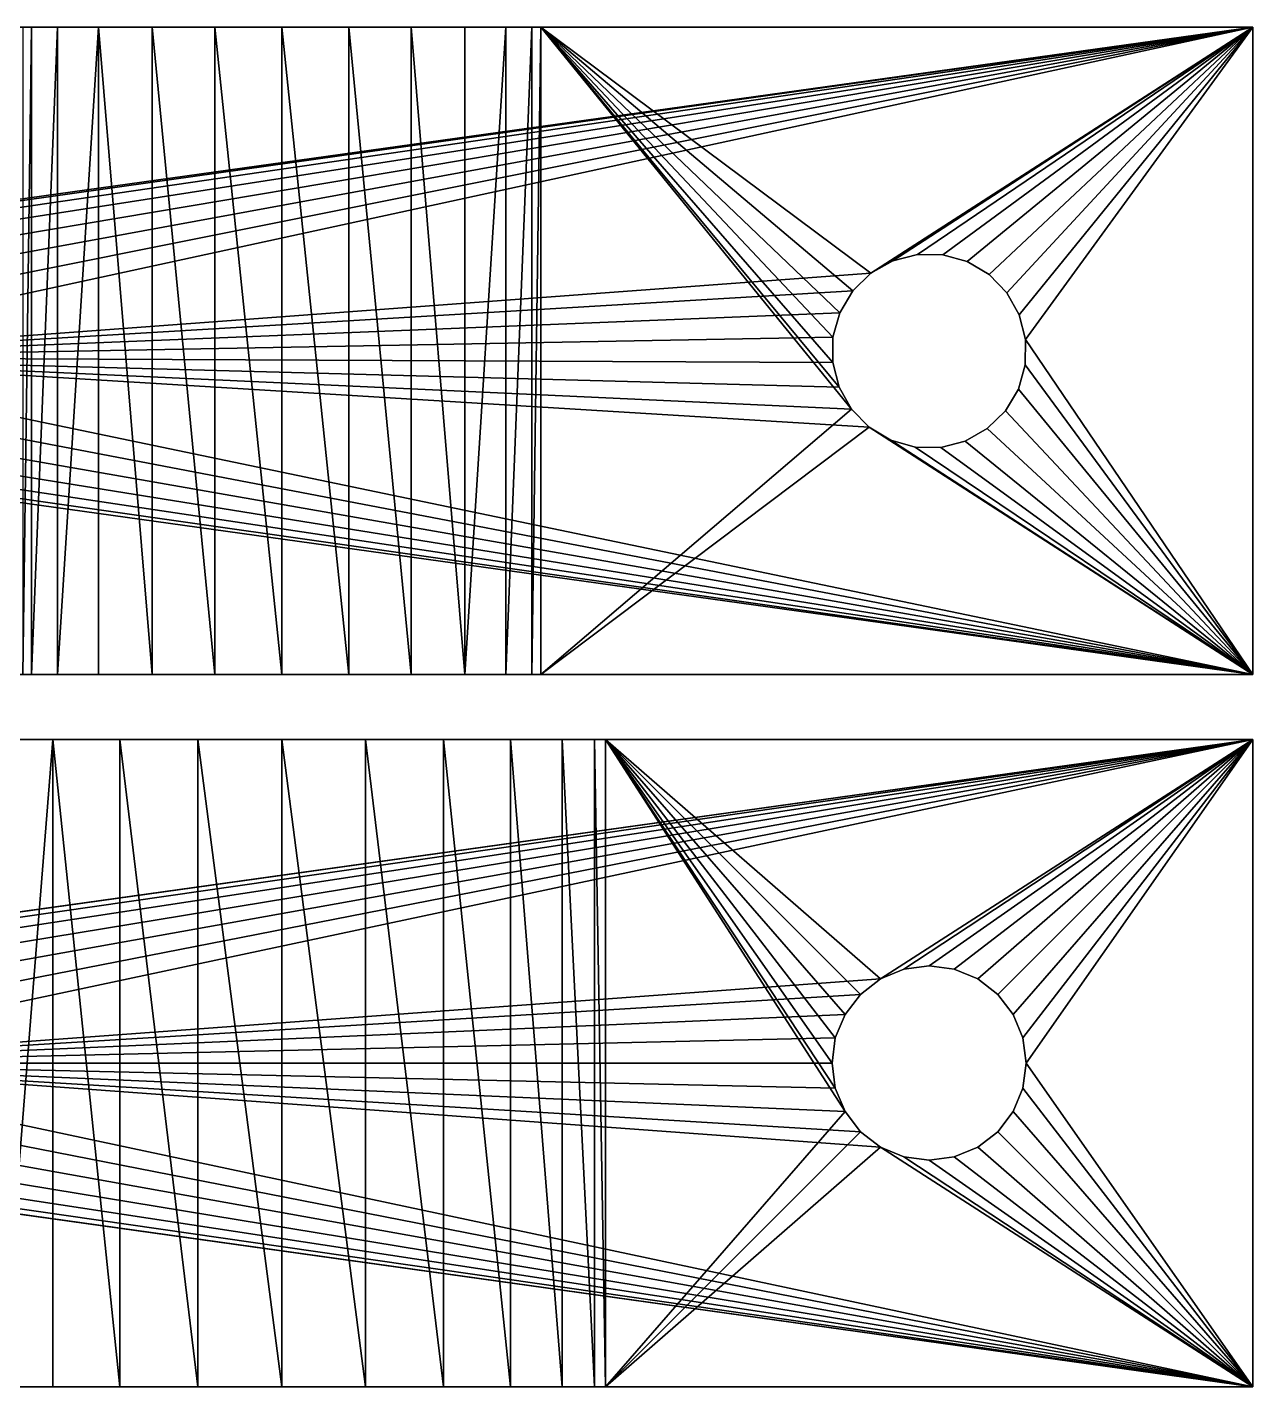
# Model space of a CAD drawing. Header units: metres. Extents: x 0 to 683, y 0 to 667.
# Drawn here: x 191.07 to 210, y 366.77 to 387.77 of the extents above; entities that cross this region are included whole.
import ezdxf

# ---------------------------------------------------------------- set-up
doc = ezdxf.new("R2010")
doc.units = ezdxf.units.M

msp = doc.modelspace()

# ---------------------------------------------------------------- meshes
at = {"layer": 'Mesa Holder'}
mesh = msp.add_polyface(dxfattribs=at)
corners = [(180, 376.769, -10), (193.706, 376.769, -4.83), (210, 376.769, -10), (180, 376.769, 0), (195, 376.769, -5), (192.5, 376.769, -4.33), (191.464, 376.769, -3.536), (190.67, 376.769, -2.5), (190.17, 376.769, -1.294), (190, 376.769, 0), (196.294, 376.769, -4.83), (210, 376.769, 0), (197.5, 376.769, -4.33), (198.536, 376.769, -3.536), (199.33, 376.769, -2.5), (199.83, 376.769, -1.294), (200, 376.769, 0)]
mesh.append_faces([[corners[k] for k in face] for face in [(8, 3, 9), (11, 15, 16)]], dxfattribs={"vtx0": -1})
mesh.append_faces([[corners[k] for k in face] for face in [(0, 1, 2), (1, 3, 5), (5, 3, 6), (6, 3, 7), (7, 3, 8), (2, 10, 11), (10, 2, 4)]], dxfattribs={"vtx0": -1, "vtx1": -1})
mesh.append_faces([[corners[k] for k in face] for face in [(1, 0, 3), (2, 1, 4), (11, 10, 12), (11, 12, 13), (11, 13, 14), (11, 14, 15)]], dxfattribs={"vtx0": -1, "vtx2": -1})
mesh = msp.add_polyface(dxfattribs=at)
corners = [(180, 376.769, -10), (183.701, 372.519, -10), (180, 366.769, -10), (183.939, 372.829, -10), (184.25, 373.068, -10), (184.612, 373.217, -10), (210, 376.769, -10), (183.551, 372.157, -10), (183.5, 371.769, -10), (185, 373.269, -10), (185.388, 373.217, -10), (185.75, 373.068, -10), (186.061, 372.829, -10), (186.299, 372.519, -10), (186.449, 372.157, -10), (186.5, 371.769, -10), (204.25, 373.068, -10), (203.939, 372.829, -10), (203.701, 372.519, -10), (203.551, 372.157, -10), (203.5, 371.769, -10), (204.612, 373.217, -10), (205, 373.269, -10), (205.388, 373.217, -10), (205.75, 373.068, -10), (206.061, 372.829, -10), (206.299, 372.519, -10), (206.449, 372.157, -10), (206.5, 371.769, -10), (184.612, 370.32, -10), (210, 366.769, -10), (184.25, 370.469, -10), (183.939, 370.708, -10), (183.701, 371.019, -10), (183.551, 371.38, -10), (185, 370.269, -10), (185.388, 370.32, -10), (185.75, 370.469, -10), (186.061, 370.708, -10), (186.299, 371.019, -10), (186.449, 371.38, -10), (204.25, 370.469, -10), (203.939, 370.708, -10), (203.701, 371.019, -10), (203.551, 371.38, -10), (204.612, 370.32, -10), (205, 370.269, -10), (205.388, 370.32, -10), (205.75, 370.469, -10), (206.061, 370.708, -10), (206.299, 371.019, -10), (206.449, 371.38, -10)]
mesh.append_faces([[corners[k] for k in face] for face in [(0, 1, 2), (1, 0, 3), (3, 0, 4), (4, 0, 5), (5, 6, 9), (9, 6, 10), (10, 6, 11), (11, 6, 12), (12, 6, 13), (13, 6, 14), (14, 6, 15), (16, 6, 21), (21, 6, 22), (22, 6, 23), (23, 6, 24), (24, 6, 25), (25, 6, 26), (26, 6, 27), (27, 6, 28), (2, 29, 30), (29, 2, 31), (31, 2, 32), (32, 2, 33), (33, 2, 34), (34, 2, 8), (41, 15, 42), (42, 15, 43), (43, 15, 44), (44, 15, 20), (30, 28, 6)]], dxfattribs={"vtx0": -1, "vtx1": -1})
mesh.append_faces([[corners[k] for k in face] for face in [(15, 6, 16), (30, 15, 41)]], dxfattribs={"vtx0": -1, "vtx1": -1, "vtx2": -1})
mesh.append_faces([[corners[k] for k in face] for face in [(5, 0, 6), (2, 1, 7), (2, 7, 8), (15, 16, 17), (15, 17, 18), (15, 18, 19), (15, 19, 20), (30, 29, 35), (30, 35, 36), (30, 36, 37), (30, 37, 38), (30, 38, 39), (30, 39, 40), (30, 40, 15), (30, 41, 45), (30, 45, 46), (30, 46, 47), (30, 47, 48), (30, 48, 49), (30, 49, 50), (30, 50, 51), (30, 51, 28)]], dxfattribs={"vtx0": -1, "vtx2": -1})
mesh = msp.add_polyface(dxfattribs=at)
corners = [(191.464, 376.769, -3.536), (190.67, 366.769, -2.5), (191.464, 366.769, -3.536), (190.67, 376.769, -2.5)]
mesh.append_faces([[corners[k] for k in face] for face in [(0, 1, 2), (1, 0, 3)]], dxfattribs={"vtx0": -1})
mesh = msp.add_polyface(dxfattribs=at)
corners = [(192.5, 366.769, -4.33), (191.464, 376.769, -3.536), (191.464, 366.769, -3.536), (192.5, 376.769, -4.33)]
mesh.append_faces([[corners[k] for k in face] for face in [(0, 1, 2), (1, 0, 3)]], dxfattribs={"vtx0": -1})
mesh = msp.add_polyface(dxfattribs=at)
corners = [(193.706, 366.769, -4.83), (192.5, 376.769, -4.33), (192.5, 366.769, -4.33), (193.706, 376.769, -4.83)]
mesh.append_faces([[corners[k] for k in face] for face in [(0, 1, 2), (1, 0, 3)]], dxfattribs={"vtx0": -1})
mesh = msp.add_polyface(dxfattribs=at)
corners = [(195, 366.769, -5), (193.706, 376.769, -4.83), (193.706, 366.769, -4.83), (195, 376.769, -5)]
mesh.append_faces([[corners[k] for k in face] for face in [(0, 1, 2), (1, 0, 3)]], dxfattribs={"vtx0": -1})
mesh = msp.add_polyface(dxfattribs=at)
corners = [(196.294, 366.769, -4.83), (195, 376.769, -5), (195, 366.769, -5), (196.294, 376.769, -4.83)]
mesh.append_faces([[corners[k] for k in face] for face in [(0, 1, 2), (1, 0, 3)]], dxfattribs={"vtx0": -1})
mesh = msp.add_polyface(dxfattribs=at)
corners = [(197.5, 366.769, -4.33), (196.294, 376.769, -4.83), (196.294, 366.769, -4.83), (197.5, 376.769, -4.33)]
mesh.append_faces([[corners[k] for k in face] for face in [(0, 1, 2), (1, 0, 3)]], dxfattribs={"vtx0": -1})
mesh = msp.add_polyface(dxfattribs=at)
corners = [(198.536, 366.769, -3.536), (197.5, 376.769, -4.33), (197.5, 366.769, -4.33), (198.536, 376.769, -3.536)]
mesh.append_faces([[corners[k] for k in face] for face in [(0, 1, 2), (1, 0, 3)]], dxfattribs={"vtx0": -1})
mesh = msp.add_polyface(dxfattribs=at)
corners = [(199.33, 366.769, -2.5), (198.536, 376.769, -3.536), (198.536, 366.769, -3.536), (199.33, 376.769, -2.5)]
mesh.append_faces([[corners[k] for k in face] for face in [(0, 1, 2), (1, 0, 3)]], dxfattribs={"vtx0": -1})
mesh = msp.add_polyface(dxfattribs=at)
corners = [(199.83, 366.769, -1.294), (199.33, 376.769, -2.5), (199.33, 366.769, -2.5), (199.83, 376.769, -1.294)]
mesh.append_faces([[corners[k] for k in face] for face in [(0, 1, 2), (1, 0, 3)]], dxfattribs={"vtx0": -1})
mesh = msp.add_polyface(dxfattribs=at)
corners = [(200, 366.769, 0), (199.83, 376.769, -1.294), (199.83, 366.769, -1.294), (200, 376.769, 0)]
mesh.append_faces([[corners[k] for k in face] for face in [(0, 1, 2), (1, 0, 3)]], dxfattribs={"vtx0": -1})
mesh = msp.add_polyface(dxfattribs=at)
corners = [(200, 366.769, 0), (203.701, 371.019, 0), (200, 376.769, 0), (203.939, 370.708, 0), (204.25, 370.469, 0), (210, 366.769, 0), (203.551, 371.38, 0), (203.5, 371.769, 0), (204.612, 370.32, 0), (205, 370.269, 0), (205.388, 370.32, 0), (205.75, 370.469, 0), (206.061, 370.708, 0), (206.299, 371.019, 0), (206.449, 371.38, 0), (206.5, 371.769, 0), (204.25, 373.068, 0), (210, 376.769, 0), (203.939, 372.829, 0), (203.701, 372.519, 0), (203.551, 372.157, 0), (204.612, 373.217, 0), (205, 373.269, 0), (205.388, 373.217, 0), (205.75, 373.068, 0), (206.061, 372.829, 0), (206.299, 372.519, 0), (206.449, 372.157, 0)]
mesh.append_faces([[corners[k] for k in face] for face in [(0, 1, 2), (1, 0, 3), (3, 0, 4), (4, 5, 8), (8, 5, 9), (9, 5, 10), (10, 5, 11), (11, 5, 12), (12, 5, 13), (13, 5, 14), (14, 5, 15), (2, 16, 17), (16, 2, 18), (18, 2, 19), (19, 2, 20), (20, 2, 7), (17, 15, 5)]], dxfattribs={"vtx0": -1, "vtx1": -1})
mesh.append_faces([[corners[k] for k in face] for face in [(4, 0, 5), (2, 1, 6), (2, 6, 7), (17, 16, 21), (17, 21, 22), (17, 22, 23), (17, 23, 24), (17, 24, 25), (17, 25, 26), (17, 26, 27), (17, 27, 15)]], dxfattribs={"vtx0": -1, "vtx2": -1})
mesh = msp.add_polyface(dxfattribs=at)
corners = [(210, 376.769, -10), (210, 366.769, 0), (210, 366.769, -10), (210, 376.769, 0)]
mesh.append_faces([[corners[k] for k in face] for face in [(0, 1, 2), (1, 0, 3)]], dxfattribs={"vtx0": -1})
mesh = msp.add_polyface(dxfattribs=at)
corners = [(204.612, 373.217, 0), (204.25, 373.068, -10), (204.612, 373.217, -10), (204.25, 373.068, 0)]
mesh.append_faces([[corners[k] for k in face] for face in [(0, 1, 2), (1, 0, 3)]], dxfattribs={"vtx0": -1})
mesh = msp.add_polyface(dxfattribs=at)
corners = [(205, 373.269, 0), (204.612, 373.217, -10), (205, 373.269, -10), (204.612, 373.217, 0)]
mesh.append_faces([[corners[k] for k in face] for face in [(0, 1, 2), (1, 0, 3)]], dxfattribs={"vtx0": -1})
mesh = msp.add_polyface(dxfattribs=at)
corners = [(205.388, 373.217, -10), (205, 373.269, 0), (205, 373.269, -10), (205.388, 373.217, 0)]
mesh.append_faces([[corners[k] for k in face] for face in [(0, 1, 2), (1, 0, 3)]], dxfattribs={"vtx0": -1})
mesh = msp.add_polyface(dxfattribs=at)
corners = [(205.75, 373.068, -10), (205.388, 373.217, 0), (205.388, 373.217, -10), (205.75, 373.068, 0)]
mesh.append_faces([[corners[k] for k in face] for face in [(0, 1, 2), (1, 0, 3)]], dxfattribs={"vtx0": -1})
mesh = msp.add_polyface(dxfattribs=at)
corners = [(204.25, 373.068, 0), (203.939, 372.829, -10), (204.25, 373.068, -10), (203.939, 372.829, 0)]
mesh.append_faces([[corners[k] for k in face] for face in [(0, 1, 2), (1, 0, 3)]], dxfattribs={"vtx0": -1})
mesh = msp.add_polyface(dxfattribs=at)
corners = [(206.061, 372.829, -10), (205.75, 373.068, 0), (205.75, 373.068, -10), (206.061, 372.829, 0)]
mesh.append_faces([[corners[k] for k in face] for face in [(0, 1, 2), (1, 0, 3)]], dxfattribs={"vtx0": -1})
mesh = msp.add_polyface(dxfattribs=at)
corners = [(203.939, 372.829, -10), (203.701, 372.519, 0), (203.701, 372.519, -10), (203.939, 372.829, 0)]
mesh.append_faces([[corners[k] for k in face] for face in [(0, 1, 2), (1, 0, 3)]], dxfattribs={"vtx0": -1})
mesh = msp.add_polyface(dxfattribs=at)
corners = [(206.299, 372.519, 0), (206.061, 372.829, -10), (206.299, 372.519, -10), (206.061, 372.829, 0)]
mesh.append_faces([[corners[k] for k in face] for face in [(0, 1, 2), (1, 0, 3)]], dxfattribs={"vtx0": -1})
mesh = msp.add_polyface(dxfattribs=at)
corners = [(203.701, 372.519, -10), (203.551, 372.157, 0), (203.551, 372.157, -10), (203.701, 372.519, 0)]
mesh.append_faces([[corners[k] for k in face] for face in [(0, 1, 2), (1, 0, 3)]], dxfattribs={"vtx0": -1})
mesh = msp.add_polyface(dxfattribs=at)
corners = [(206.449, 372.157, 0), (206.299, 372.519, -10), (206.449, 372.157, -10), (206.299, 372.519, 0)]
mesh.append_faces([[corners[k] for k in face] for face in [(0, 1, 2), (1, 0, 3)]], dxfattribs={"vtx0": -1})
mesh = msp.add_polyface(dxfattribs=at)
corners = [(203.551, 372.157, -10), (203.5, 371.769, 0), (203.5, 371.769, -10), (203.551, 372.157, 0)]
mesh.append_faces([[corners[k] for k in face] for face in [(0, 1, 2), (1, 0, 3)]], dxfattribs={"vtx0": -1})
mesh = msp.add_polyface(dxfattribs=at)
corners = [(206.5, 371.769, 0), (206.449, 372.157, -10), (206.5, 371.769, -10), (206.449, 372.157, 0)]
mesh.append_faces([[corners[k] for k in face] for face in [(0, 1, 2), (1, 0, 3)]], dxfattribs={"vtx0": -1})
mesh = msp.add_polyface(dxfattribs=at)
corners = [(203.5, 371.769, -10), (203.551, 371.38, 0), (203.551, 371.38, -10), (203.5, 371.769, 0)]
mesh.append_faces([[corners[k] for k in face] for face in [(0, 1, 2), (1, 0, 3)]], dxfattribs={"vtx0": -1})
mesh = msp.add_polyface(dxfattribs=at)
corners = [(206.449, 371.38, 0), (206.5, 371.769, -10), (206.449, 371.38, -10), (206.5, 371.769, 0)]
mesh.append_faces([[corners[k] for k in face] for face in [(0, 1, 2), (1, 0, 3)]], dxfattribs={"vtx0": -1})
mesh = msp.add_polyface(dxfattribs=at)
corners = [(203.551, 371.38, -10), (203.701, 371.019, 0), (203.701, 371.019, -10), (203.551, 371.38, 0)]
mesh.append_faces([[corners[k] for k in face] for face in [(0, 1, 2), (1, 0, 3)]], dxfattribs={"vtx0": -1})
mesh = msp.add_polyface(dxfattribs=at)
corners = [(206.299, 371.019, 0), (206.449, 371.38, -10), (206.299, 371.019, -10), (206.449, 371.38, 0)]
mesh.append_faces([[corners[k] for k in face] for face in [(0, 1, 2), (1, 0, 3)]], dxfattribs={"vtx0": -1})
mesh = msp.add_polyface(dxfattribs=at)
corners = [(203.701, 371.019, -10), (203.939, 370.708, 0), (203.939, 370.708, -10), (203.701, 371.019, 0)]
mesh.append_faces([[corners[k] for k in face] for face in [(0, 1, 2), (1, 0, 3)]], dxfattribs={"vtx0": -1})
mesh = msp.add_polyface(dxfattribs=at)
corners = [(206.061, 370.708, 0), (206.299, 371.019, -10), (206.061, 370.708, -10), (206.299, 371.019, 0)]
mesh.append_faces([[corners[k] for k in face] for face in [(0, 1, 2), (1, 0, 3)]], dxfattribs={"vtx0": -1})
mesh = msp.add_polyface(dxfattribs=at)
corners = [(203.939, 370.708, 0), (204.25, 370.469, -10), (203.939, 370.708, -10), (204.25, 370.469, 0)]
mesh.append_faces([[corners[k] for k in face] for face in [(0, 1, 2), (1, 0, 3)]], dxfattribs={"vtx0": -1})
mesh = msp.add_polyface(dxfattribs=at)
corners = [(205.75, 370.469, -10), (206.061, 370.708, 0), (206.061, 370.708, -10), (205.75, 370.469, 0)]
mesh.append_faces([[corners[k] for k in face] for face in [(0, 1, 2), (1, 0, 3)]], dxfattribs={"vtx0": -1})
mesh = msp.add_polyface(dxfattribs=at)
corners = [(204.25, 370.469, 0), (204.612, 370.32, -10), (204.25, 370.469, -10), (204.612, 370.32, 0)]
mesh.append_faces([[corners[k] for k in face] for face in [(0, 1, 2), (1, 0, 3)]], dxfattribs={"vtx0": -1})
mesh = msp.add_polyface(dxfattribs=at)
corners = [(205.388, 370.32, -10), (205.75, 370.469, 0), (205.75, 370.469, -10), (205.388, 370.32, 0)]
mesh.append_faces([[corners[k] for k in face] for face in [(0, 1, 2), (1, 0, 3)]], dxfattribs={"vtx0": -1})
mesh = msp.add_polyface(dxfattribs=at)
corners = [(204.612, 370.32, 0), (205, 370.269, -10), (204.612, 370.32, -10), (205, 370.269, 0)]
mesh.append_faces([[corners[k] for k in face] for face in [(0, 1, 2), (1, 0, 3)]], dxfattribs={"vtx0": -1})
mesh = msp.add_polyface(dxfattribs=at)
corners = [(205, 370.269, -10), (205.388, 370.32, 0), (205.388, 370.32, -10), (205, 370.269, 0)]
mesh.append_faces([[corners[k] for k in face] for face in [(0, 1, 2), (1, 0, 3)]], dxfattribs={"vtx0": -1})
mesh = msp.add_polyface(dxfattribs=at)
corners = [(210, 366.769, -10), (196.294, 366.769, -4.83), (180, 366.769, -10), (210, 366.769, 0), (195, 366.769, -5), (197.5, 366.769, -4.33), (198.536, 366.769, -3.536), (199.33, 366.769, -2.5), (199.83, 366.769, -1.294), (200, 366.769, 0), (193.706, 366.769, -4.83), (180, 366.769, 0), (192.5, 366.769, -4.33), (191.464, 366.769, -3.536), (190.67, 366.769, -2.5), (190.17, 366.769, -1.294), (190, 366.769, 0)]
mesh.append_faces([[corners[k] for k in face] for face in [(8, 3, 9), (11, 15, 16)]], dxfattribs={"vtx0": -1})
mesh.append_faces([[corners[k] for k in face] for face in [(0, 1, 2), (1, 3, 5), (5, 3, 6), (6, 3, 7), (7, 3, 8), (2, 10, 11), (10, 2, 4)]], dxfattribs={"vtx0": -1, "vtx1": -1})
mesh.append_faces([[corners[k] for k in face] for face in [(1, 0, 3), (2, 1, 4), (11, 10, 12), (11, 12, 13), (11, 13, 14), (11, 14, 15)]], dxfattribs={"vtx0": -1, "vtx2": -1})
at = {"layer": 'X Support bottom'}
mesh = msp.add_polyface(dxfattribs=at)
corners = [(180, 387.769, 0), (210, 387.769, -10), (180, 387.769, -10), (193.965, 387.769, -3.864), (195, 387.769, -4), (193, 387.769, -3.464), (192.172, 387.769, -2.828), (191.536, 387.769, -2), (191.136, 387.769, -1.035), (191, 387.769, 0), (196.035, 387.769, -3.864), (210, 387.769, 0), (197, 387.769, -3.464), (197.828, 387.769, -2.828), (198.464, 387.769, -2), (198.864, 387.769, -1.035), (199, 387.769, 0)]
mesh.append_faces([[corners[k] for k in face] for face in [(0, 1, 2), (8, 0, 9), (11, 15, 16)]], dxfattribs={"vtx0": -1})
mesh.append_faces([[corners[k] for k in face] for face in [(3, 0, 5), (5, 0, 6), (6, 0, 7), (7, 0, 8), (1, 10, 11), (10, 1, 4)]], dxfattribs={"vtx0": -1, "vtx1": -1})
mesh.append_faces([[corners[k] for k in face] for face in [(1, 0, 3)]], dxfattribs={"vtx0": -1, "vtx1": -1, "vtx2": -1})
mesh.append_faces([[corners[k] for k in face] for face in [(1, 3, 4), (11, 10, 12), (11, 12, 13), (11, 13, 14), (11, 14, 15)]], dxfattribs={"vtx0": -1, "vtx2": -1})
mesh = msp.add_polyface(dxfattribs=at)
corners = [(180, 387.769, -10), (183.581, 383.255, -10), (183.504, 382.872, -10), (183.756, 383.606, -10), (184.015, 383.9, -10), (184.341, 384.116, -10), (184.712, 384.241, -10), (210, 387.769, -10), (185.103, 384.265, -10), (185.487, 384.187, -10), (185.838, 384.013, -10), (186.131, 383.754, -10), (186.348, 383.427, -10), (186.472, 383.056, -10), (186.496, 382.665, -10), (204.101, 383.969, -10), (203.821, 383.695, -10), (203.621, 383.358, -10), (203.515, 382.981, -10), (203.511, 382.59, -10), (204.442, 384.161, -10), (204.821, 384.258, -10), (205.213, 384.253, -10), (205.59, 384.148, -10), (205.927, 383.948, -10), (206.2, 383.668, -10), (206.392, 383.327, -10), (206.489, 382.947, -10), (180, 377.769, -10), (184.897, 381.272, -10), (210, 377.769, -10), (184.513, 381.35, -10), (184.162, 381.524, -10), (183.869, 381.783, -10), (183.652, 382.11, -10), (183.528, 382.481, -10), (185.288, 381.296, -10), (185.659, 381.421, -10), (185.985, 381.637, -10), (186.244, 381.931, -10), (186.419, 382.282, -10), (204.073, 381.589, -10), (203.8, 381.869, -10), (203.608, 382.21, -10), (204.41, 381.389, -10), (204.787, 381.284, -10), (205.179, 381.279, -10), (205.558, 381.376, -10), (205.899, 381.568, -10), (206.179, 381.842, -10), (206.379, 382.179, -10), (206.485, 382.556, -10)]
mesh.append_faces([[corners[k] for k in face] for face in [(1, 0, 3), (3, 0, 4), (4, 0, 5), (5, 0, 6), (6, 7, 8), (8, 7, 9), (9, 7, 10), (10, 7, 11), (11, 7, 12), (12, 7, 13), (13, 7, 14), (15, 7, 20), (20, 7, 21), (21, 7, 22), (22, 7, 23), (23, 7, 24), (24, 7, 25), (25, 7, 26), (26, 7, 27), (28, 29, 30), (29, 28, 31), (31, 28, 32), (32, 28, 33), (33, 28, 34), (34, 0, 35), (35, 0, 2), (41, 14, 42), (42, 14, 43), (43, 14, 19), (30, 27, 7)]], dxfattribs={"vtx0": -1, "vtx1": -1})
mesh.append_faces([[corners[k] for k in face] for face in [(14, 7, 15), (30, 14, 41)]], dxfattribs={"vtx0": -1, "vtx1": -1, "vtx2": -1})
mesh.append_faces([[corners[k] for k in face] for face in [(0, 1, 2), (6, 0, 7), (14, 15, 16), (14, 16, 17), (14, 17, 18), (14, 18, 19), (34, 28, 0), (30, 29, 36), (30, 36, 37), (30, 37, 38), (30, 38, 39), (30, 39, 40), (30, 40, 14), (30, 41, 44), (30, 44, 45), (30, 45, 46), (30, 46, 47), (30, 47, 48), (30, 48, 49), (30, 49, 50), (30, 50, 51), (30, 51, 27)]], dxfattribs={"vtx0": -1, "vtx2": -1})
mesh = msp.add_polyface(dxfattribs=at)
corners = [(191.136, 387.769, -1.035), (191, 377.769, 0), (191.136, 377.769, -1.035), (191, 387.769, 0)]
mesh.append_faces([[corners[k] for k in face] for face in [(0, 1, 2), (1, 0, 3)]], dxfattribs={"vtx0": -1})
mesh = msp.add_polyface(dxfattribs=at)
corners = [(191.536, 387.769, -2), (191.136, 377.769, -1.035), (191.536, 377.769, -2), (191.136, 387.769, -1.035)]
mesh.append_faces([[corners[k] for k in face] for face in [(0, 1, 2), (1, 0, 3)]], dxfattribs={"vtx0": -1})
mesh = msp.add_polyface(dxfattribs=at)
corners = [(192.172, 387.769, -2.828), (191.536, 377.769, -2), (192.172, 377.769, -2.828), (191.536, 387.769, -2)]
mesh.append_faces([[corners[k] for k in face] for face in [(0, 1, 2), (1, 0, 3)]], dxfattribs={"vtx0": -1})
mesh = msp.add_polyface(dxfattribs=at)
corners = [(193, 377.769, -3.464), (192.172, 387.769, -2.828), (192.172, 377.769, -2.828), (193, 387.769, -3.464)]
mesh.append_faces([[corners[k] for k in face] for face in [(0, 1, 2), (1, 0, 3)]], dxfattribs={"vtx0": -1})
mesh = msp.add_polyface(dxfattribs=at)
corners = [(193.965, 377.769, -3.864), (193, 387.769, -3.464), (193, 377.769, -3.464), (193.965, 387.769, -3.864)]
mesh.append_faces([[corners[k] for k in face] for face in [(0, 1, 2), (1, 0, 3)]], dxfattribs={"vtx0": -1})
mesh = msp.add_polyface(dxfattribs=at)
corners = [(195, 377.769, -4), (193.965, 387.769, -3.864), (193.965, 377.769, -3.864), (195, 387.769, -4)]
mesh.append_faces([[corners[k] for k in face] for face in [(0, 1, 2), (1, 0, 3)]], dxfattribs={"vtx0": -1})
mesh = msp.add_polyface(dxfattribs=at)
corners = [(196.035, 377.769, -3.864), (195, 387.769, -4), (195, 377.769, -4), (196.035, 387.769, -3.864)]
mesh.append_faces([[corners[k] for k in face] for face in [(0, 1, 2), (1, 0, 3)]], dxfattribs={"vtx0": -1})
mesh = msp.add_polyface(dxfattribs=at)
corners = [(197, 377.769, -3.464), (196.035, 387.769, -3.864), (196.035, 377.769, -3.864), (197, 387.769, -3.464)]
mesh.append_faces([[corners[k] for k in face] for face in [(0, 1, 2), (1, 0, 3)]], dxfattribs={"vtx0": -1})
mesh = msp.add_polyface(dxfattribs=at)
corners = [(197.828, 377.769, -2.828), (197, 387.769, -3.464), (197, 377.769, -3.464), (197.828, 387.769, -2.828)]
mesh.append_faces([[corners[k] for k in face] for face in [(0, 1, 2), (1, 0, 3)]], dxfattribs={"vtx0": -1})
mesh = msp.add_polyface(dxfattribs=at)
corners = [(198.464, 387.769, -2), (197.828, 377.769, -2.828), (198.464, 377.769, -2), (197.828, 387.769, -2.828)]
mesh.append_faces([[corners[k] for k in face] for face in [(0, 1, 2), (1, 0, 3)]], dxfattribs={"vtx0": -1})
mesh = msp.add_polyface(dxfattribs=at)
corners = [(198.864, 387.769, -1.035), (198.464, 377.769, -2), (198.864, 377.769, -1.035), (198.464, 387.769, -2)]
mesh.append_faces([[corners[k] for k in face] for face in [(0, 1, 2), (1, 0, 3)]], dxfattribs={"vtx0": -1})
mesh = msp.add_polyface(dxfattribs=at)
corners = [(199, 387.769, 0), (198.864, 377.769, -1.035), (199, 377.769, 0), (198.864, 387.769, -1.035)]
mesh.append_faces([[corners[k] for k in face] for face in [(0, 1, 2), (1, 0, 3)]], dxfattribs={"vtx0": -1})
mesh = msp.add_polyface(dxfattribs=at)
corners = [(199, 377.769, 0), (203.8, 381.869, 0), (199, 387.769, 0), (204.073, 381.589, 0), (210, 377.769, 0), (203.608, 382.21, 0), (203.511, 382.59, 0), (204.41, 381.389, 0), (204.787, 381.284, 0), (205.179, 381.279, 0), (205.558, 381.376, 0), (205.899, 381.568, 0), (206.179, 381.842, 0), (206.379, 382.179, 0), (206.485, 382.556, 0), (206.489, 382.947, 0), (204.101, 383.969, 0), (210, 387.769, 0), (203.821, 383.695, 0), (203.621, 383.358, 0), (203.515, 382.981, 0), (204.442, 384.161, 0), (204.821, 384.258, 0), (205.213, 384.253, 0), (205.59, 384.148, 0), (205.927, 383.948, 0), (206.2, 383.668, 0), (206.392, 383.327, 0)]
mesh.append_faces([[corners[k] for k in face] for face in [(0, 1, 2), (1, 0, 3), (3, 4, 7), (7, 4, 8), (8, 4, 9), (9, 4, 10), (10, 4, 11), (11, 4, 12), (12, 4, 13), (13, 4, 14), (14, 4, 15), (2, 16, 17), (16, 2, 18), (18, 2, 19), (19, 2, 20), (20, 2, 6), (17, 15, 4)]], dxfattribs={"vtx0": -1, "vtx1": -1})
mesh.append_faces([[corners[k] for k in face] for face in [(3, 0, 4), (2, 1, 5), (2, 5, 6), (17, 16, 21), (17, 21, 22), (17, 22, 23), (17, 23, 24), (17, 24, 25), (17, 25, 26), (17, 26, 27), (17, 27, 15)]], dxfattribs={"vtx0": -1, "vtx2": -1})
mesh = msp.add_polyface(dxfattribs=at)
corners = [(210, 387.769, -10), (210, 377.769, 0), (210, 377.769, -10), (210, 387.769, 0)]
mesh.append_faces([[corners[k] for k in face] for face in [(0, 1, 2), (1, 0, 3)]], dxfattribs={"vtx0": -1})
mesh = msp.add_polyface(dxfattribs=at)
corners = [(204.442, 384.161, 0), (204.101, 383.969, -10), (204.442, 384.161, -10), (204.101, 383.969, 0)]
mesh.append_faces([[corners[k] for k in face] for face in [(0, 1, 2), (1, 0, 3)]], dxfattribs={"vtx0": -1})
mesh = msp.add_polyface(dxfattribs=at)
corners = [(204.821, 384.258, 0), (204.442, 384.161, -10), (204.821, 384.258, -10), (204.442, 384.161, 0)]
mesh.append_faces([[corners[k] for k in face] for face in [(0, 1, 2), (1, 0, 3)]], dxfattribs={"vtx0": -1})
mesh = msp.add_polyface(dxfattribs=at)
corners = [(205.213, 384.253, 0), (204.821, 384.258, -10), (205.213, 384.253, -10), (204.821, 384.258, 0)]
mesh.append_faces([[corners[k] for k in face] for face in [(0, 1, 2), (1, 0, 3)]], dxfattribs={"vtx0": -1})
mesh = msp.add_polyface(dxfattribs=at)
corners = [(205.59, 384.148, 0), (205.213, 384.253, -10), (205.59, 384.148, -10), (205.213, 384.253, 0)]
mesh.append_faces([[corners[k] for k in face] for face in [(0, 1, 2), (1, 0, 3)]], dxfattribs={"vtx0": -1})
mesh = msp.add_polyface(dxfattribs=at)
corners = [(205.927, 383.948, 0), (205.59, 384.148, -10), (205.927, 383.948, -10), (205.59, 384.148, 0)]
mesh.append_faces([[corners[k] for k in face] for face in [(0, 1, 2), (1, 0, 3)]], dxfattribs={"vtx0": -1})
mesh = msp.add_polyface(dxfattribs=at)
corners = [(204.101, 383.969, 0), (203.821, 383.695, -10), (204.101, 383.969, -10), (203.821, 383.695, 0)]
mesh.append_faces([[corners[k] for k in face] for face in [(0, 1, 2), (1, 0, 3)]], dxfattribs={"vtx0": -1})
mesh = msp.add_polyface(dxfattribs=at)
corners = [(205.927, 383.948, 0), (206.2, 383.668, -10), (206.2, 383.668, 0), (205.927, 383.948, -10)]
mesh.append_faces([[corners[k] for k in face] for face in [(0, 1, 2), (1, 0, 3)]], dxfattribs={"vtx0": -1})
mesh = msp.add_polyface(dxfattribs=at)
corners = [(203.821, 383.695, -10), (203.621, 383.358, 0), (203.621, 383.358, -10), (203.821, 383.695, 0)]
mesh.append_faces([[corners[k] for k in face] for face in [(0, 1, 2), (1, 0, 3)]], dxfattribs={"vtx0": -1})
mesh = msp.add_polyface(dxfattribs=at)
corners = [(206.2, 383.668, 0), (206.392, 383.327, -10), (206.392, 383.327, 0), (206.2, 383.668, -10)]
mesh.append_faces([[corners[k] for k in face] for face in [(0, 1, 2), (1, 0, 3)]], dxfattribs={"vtx0": -1})
mesh = msp.add_polyface(dxfattribs=at)
corners = [(203.621, 383.358, -10), (203.515, 382.981, 0), (203.515, 382.981, -10), (203.621, 383.358, 0)]
mesh.append_faces([[corners[k] for k in face] for face in [(0, 1, 2), (1, 0, 3)]], dxfattribs={"vtx0": -1})
mesh = msp.add_polyface(dxfattribs=at)
corners = [(206.392, 383.327, 0), (206.489, 382.947, -10), (206.489, 382.947, 0), (206.392, 383.327, -10)]
mesh.append_faces([[corners[k] for k in face] for face in [(0, 1, 2), (1, 0, 3)]], dxfattribs={"vtx0": -1})
mesh = msp.add_polyface(dxfattribs=at)
corners = [(203.515, 382.981, -10), (203.511, 382.59, 0), (203.511, 382.59, -10), (203.515, 382.981, 0)]
mesh.append_faces([[corners[k] for k in face] for face in [(0, 1, 2), (1, 0, 3)]], dxfattribs={"vtx0": -1})
mesh = msp.add_polyface(dxfattribs=at)
corners = [(206.489, 382.947, 0), (206.485, 382.556, -10), (206.485, 382.556, 0), (206.489, 382.947, -10)]
mesh.append_faces([[corners[k] for k in face] for face in [(0, 1, 2), (1, 0, 3)]], dxfattribs={"vtx0": -1})
mesh = msp.add_polyface(dxfattribs=at)
corners = [(203.511, 382.59, -10), (203.608, 382.21, 0), (203.608, 382.21, -10), (203.511, 382.59, 0)]
mesh.append_faces([[corners[k] for k in face] for face in [(0, 1, 2), (1, 0, 3)]], dxfattribs={"vtx0": -1})
mesh = msp.add_polyface(dxfattribs=at)
corners = [(206.485, 382.556, 0), (206.379, 382.179, -10), (206.379, 382.179, 0), (206.485, 382.556, -10)]
mesh.append_faces([[corners[k] for k in face] for face in [(0, 1, 2), (1, 0, 3)]], dxfattribs={"vtx0": -1})
mesh = msp.add_polyface(dxfattribs=at)
corners = [(203.608, 382.21, -10), (203.8, 381.869, 0), (203.8, 381.869, -10), (203.608, 382.21, 0)]
mesh.append_faces([[corners[k] for k in face] for face in [(0, 1, 2), (1, 0, 3)]], dxfattribs={"vtx0": -1})
mesh = msp.add_polyface(dxfattribs=at)
corners = [(206.379, 382.179, 0), (206.179, 381.842, -10), (206.179, 381.842, 0), (206.379, 382.179, -10)]
mesh.append_faces([[corners[k] for k in face] for face in [(0, 1, 2), (1, 0, 3)]], dxfattribs={"vtx0": -1})
mesh = msp.add_polyface(dxfattribs=at)
corners = [(203.8, 381.869, -10), (204.073, 381.589, 0), (204.073, 381.589, -10), (203.8, 381.869, 0)]
mesh.append_faces([[corners[k] for k in face] for face in [(0, 1, 2), (1, 0, 3)]], dxfattribs={"vtx0": -1})
mesh = msp.add_polyface(dxfattribs=at)
corners = [(205.899, 381.568, 0), (206.179, 381.842, -10), (205.899, 381.568, -10), (206.179, 381.842, 0)]
mesh.append_faces([[corners[k] for k in face] for face in [(0, 1, 2), (1, 0, 3)]], dxfattribs={"vtx0": -1})
mesh = msp.add_polyface(dxfattribs=at)
corners = [(204.073, 381.589, 0), (204.41, 381.389, -10), (204.073, 381.589, -10), (204.41, 381.389, 0)]
mesh.append_faces([[corners[k] for k in face] for face in [(0, 1, 2), (1, 0, 3)]], dxfattribs={"vtx0": -1})
mesh = msp.add_polyface(dxfattribs=at)
corners = [(204.41, 381.389, 0), (204.787, 381.284, -10), (204.41, 381.389, -10), (204.787, 381.284, 0)]
mesh.append_faces([[corners[k] for k in face] for face in [(0, 1, 2), (1, 0, 3)]], dxfattribs={"vtx0": -1})
mesh = msp.add_polyface(dxfattribs=at)
corners = [(205.179, 381.279, 0), (205.558, 381.376, -10), (205.179, 381.279, -10), (205.558, 381.376, 0)]
mesh.append_faces([[corners[k] for k in face] for face in [(0, 1, 2), (1, 0, 3)]], dxfattribs={"vtx0": -1})
mesh = msp.add_polyface(dxfattribs=at)
corners = [(205.558, 381.376, 0), (205.899, 381.568, -10), (205.558, 381.376, -10), (205.899, 381.568, 0)]
mesh.append_faces([[corners[k] for k in face] for face in [(0, 1, 2), (1, 0, 3)]], dxfattribs={"vtx0": -1})
mesh = msp.add_polyface(dxfattribs=at)
corners = [(204.787, 381.284, 0), (205.179, 381.279, -10), (204.787, 381.284, -10), (205.179, 381.279, 0)]
mesh.append_faces([[corners[k] for k in face] for face in [(0, 1, 2), (1, 0, 3)]], dxfattribs={"vtx0": -1})
mesh = msp.add_polyface(dxfattribs=at)
corners = [(210, 377.769, 0), (180, 377.769, -10), (210, 377.769, -10), (196.035, 377.769, -3.864), (195, 377.769, -4), (197, 377.769, -3.464), (197.828, 377.769, -2.828), (198.464, 377.769, -2), (198.864, 377.769, -1.035), (199, 377.769, 0), (193.965, 377.769, -3.864), (180, 377.769, 0), (193, 377.769, -3.464), (192.172, 377.769, -2.828), (191.536, 377.769, -2), (191.136, 377.769, -1.035), (191, 377.769, 0)]
mesh.append_faces([[corners[k] for k in face] for face in [(0, 1, 2), (8, 0, 9), (11, 15, 16)]], dxfattribs={"vtx0": -1})
mesh.append_faces([[corners[k] for k in face] for face in [(3, 0, 5), (5, 0, 6), (6, 0, 7), (7, 0, 8), (1, 10, 11), (10, 1, 4)]], dxfattribs={"vtx0": -1, "vtx1": -1})
mesh.append_faces([[corners[k] for k in face] for face in [(1, 0, 3)]], dxfattribs={"vtx0": -1, "vtx1": -1, "vtx2": -1})
mesh.append_faces([[corners[k] for k in face] for face in [(1, 3, 4), (11, 10, 12), (11, 12, 13), (11, 13, 14), (11, 14, 15)]], dxfattribs={"vtx0": -1, "vtx2": -1})

doc.saveas('drawing.dxf')
